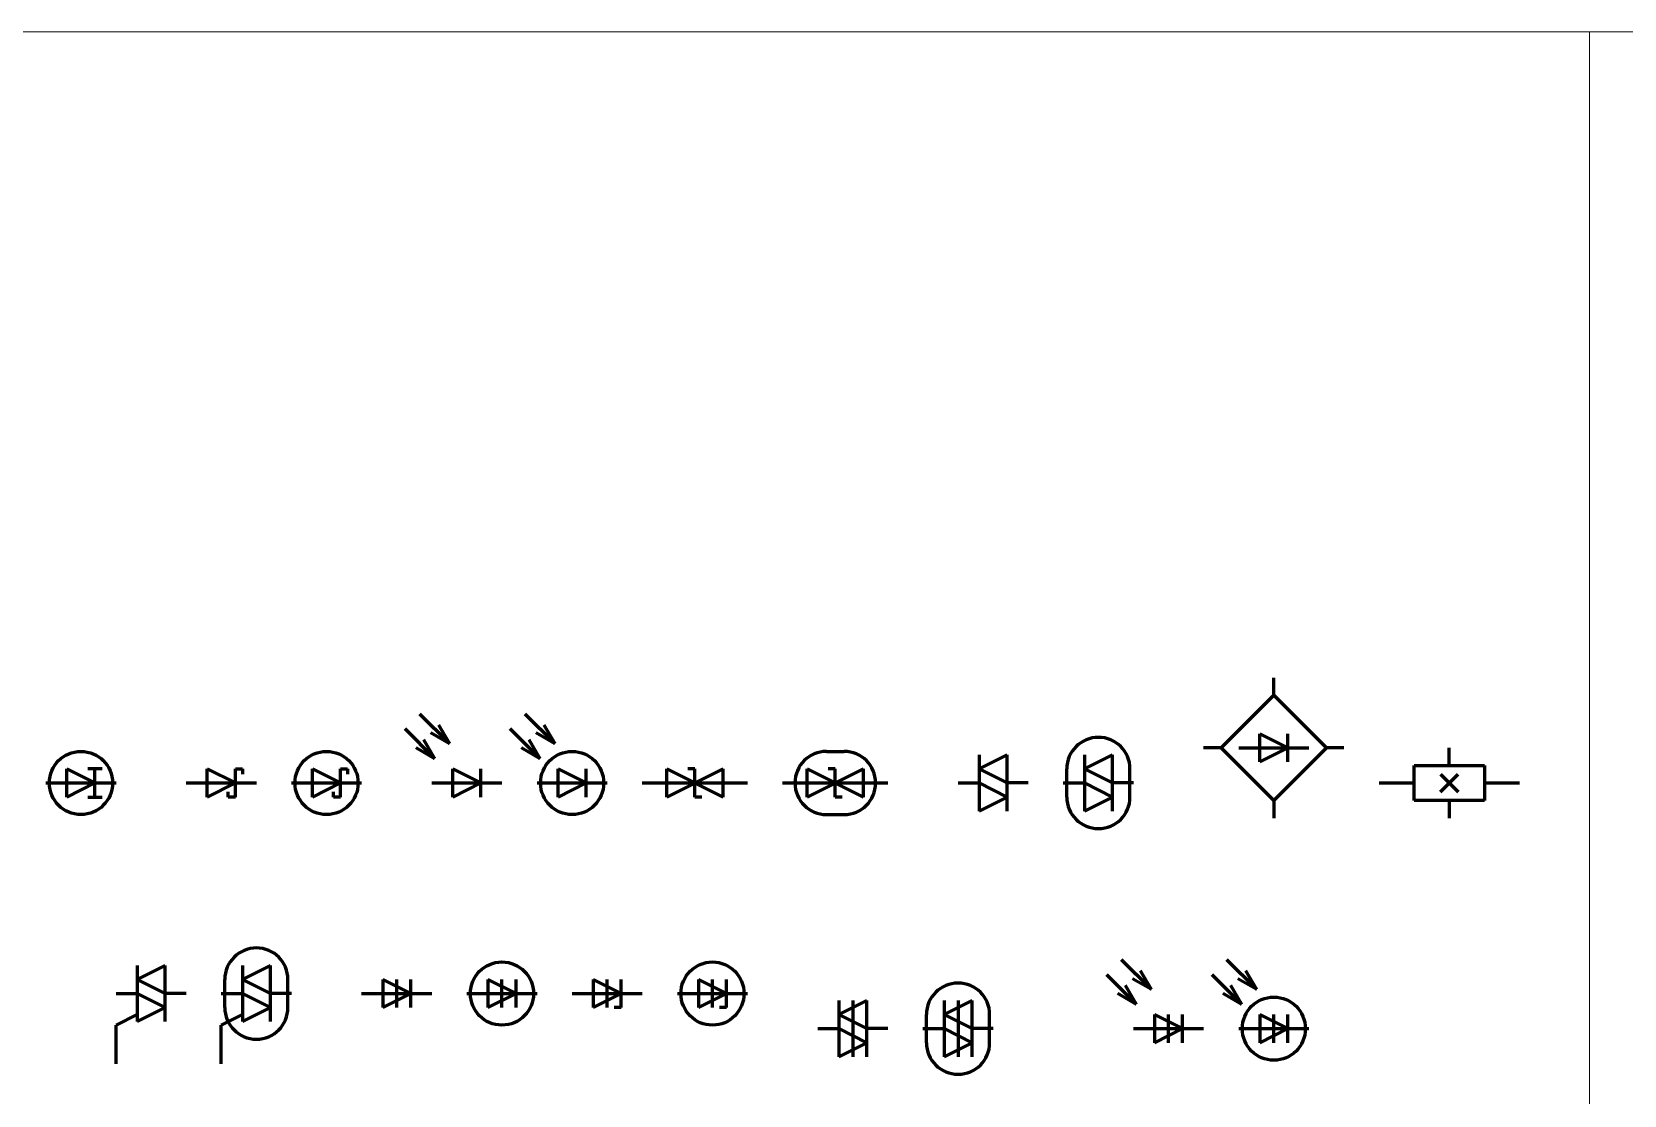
# Model space of a CAD drawing. Header units: millimetres. Extents: x 0 to 6510, y 0 to 297.
# Drawn here: x 2088 to 2314.9, y 145.5 to 297 of the extents above; entities that cross this region are included whole.
import ezdxf

# ---------------------------------------------------------------- set-up
doc = ezdxf.new("R2010")
doc.units = ezdxf.units.MM
doc.linetypes.add('K5LT_BASIC', pattern=[0])
doc.linetypes.add('K5LT_THIN', pattern=[0])

# ---------------------------------------------------------------- blocks, each defined once
blk = doc.blocks.new('U102')
at = {"color": 150, "linetype": 'K5LT_BASIC', "lineweight": 60, "true_color": 0x0080ff}
for p, q in [((2093, 188), (2093, 192)), ((2093, 192), (2097, 190)), ((2098, 192), (2096, 192)), ((2097, 188), (2097, 192)), ((2090, 190), (2100, 190)), ((2097, 190), (2093, 188)), ((2096, 188), (2098, 188))]:
    blk.add_line(p, q, dxfattribs=at)
blk.add_circle((2095, 190), 4.5, dxfattribs=at)
blk = doc.blocks.new('U103')
at = {"color": 150, "linetype": 'K5LT_BASIC', "lineweight": 60, "true_color": 0x0080ff}
for p, q in [((2113, 188), (2113, 192)), ((2113, 192), (2117, 190)), ((2117, 188), (2117, 192)), ((2117, 192), (2118, 192)), ((2118, 192), (2118, 191.25)), ((2110, 190), (2120, 190)), ((2117, 190), (2113, 188)), ((2116, 188), (2116, 188.75)), ((2117, 188), (2116, 188))]:
    blk.add_line(p, q, dxfattribs=at)
blk = doc.blocks.new('U104')
at = {"color": 150, "linetype": 'K5LT_BASIC', "lineweight": 60, "true_color": 0x0080ff}
for p, q in [((2128, 188), (2128, 192)), ((2128, 192), (2132, 190)), ((2132, 188), (2132, 192)), ((2132, 192), (2133, 192)), ((2133, 192), (2133, 191.25)), ((2125, 190), (2135, 190)), ((2132, 190), (2128, 188)), ((2131, 188), (2131, 188.75)), ((2132, 188), (2131, 188))]:
    blk.add_line(p, q, dxfattribs=at)
blk.add_circle((2130, 190), 4.5, dxfattribs=at)
blk = doc.blocks.new('U105')
at = {"color": 150, "linetype": 'K5LT_BASIC', "lineweight": 60, "true_color": 0x0080ff}
for p, q in [((2147.56, 195.56), (2143.31, 199.81)), ((2145.44, 193.44), (2141.19, 197.69)), ((2147.56, 195.56), (2146.01, 198.24)), ((2145.44, 193.44), (2143.88, 196.13)), ((2147.56, 195.56), (2144.87, 197.12)), ((2145.44, 193.44), (2142.76, 194.99)), ((2148, 188), (2148, 192)), ((2148, 192), (2152, 190)), ((2152, 188), (2152, 192)), ((2145, 190), (2155, 190)), ((2152, 190), (2148, 188))]:
    blk.add_line(p, q, dxfattribs=at)
blk = doc.blocks.new('U106')
at = {"color": 150, "linetype": 'K5LT_BASIC', "lineweight": 60, "true_color": 0x0080ff}
for p, q in [((2162.56, 195.56), (2158.31, 199.81)), ((2160.44, 193.44), (2156.19, 197.69)), ((2162.56, 195.56), (2161.01, 198.24)), ((2160.44, 193.44), (2158.88, 196.13)), ((2162.56, 195.56), (2159.87, 197.12)), ((2160.44, 193.44), (2157.76, 194.99)), ((2163, 188), (2163, 192)), ((2163, 192), (2167, 190)), ((2167, 188), (2167, 192)), ((2160, 190), (2170, 190)), ((2167, 190), (2163, 188))]:
    blk.add_line(p, q, dxfattribs=at)
blk.add_circle((2165, 190), 4.5, dxfattribs=at)
blk = doc.blocks.new('U107')
at = {"color": 150, "linetype": 'K5LT_BASIC', "lineweight": 60, "true_color": 0x0080ff}
for p, q in [((2227, 194), (2223, 192)), ((2223, 194), (2223, 186)), ((2227, 186), (2227, 194)), ((2223, 192), (2227, 190)), ((2220, 190), (2223, 190)), ((2227, 188), (2223, 190)), ((2230, 190), (2227, 190)), ((2223, 186), (2227, 188))]:
    blk.add_line(p, q, dxfattribs=at)
blk = doc.blocks.new('U108')
at = {"color": 150, "linetype": 'K5LT_BASIC', "lineweight": 60, "true_color": 0x0080ff}
for p, q in [((2178.5, 188), (2178.5, 192)), ((2178.5, 192), (2186.5, 188)), ((2186.5, 192), (2178.5, 188)), ((2182.5, 192), (2181.5, 192)), ((2182.5, 188), (2182.5, 192)), ((2186.5, 188), (2186.5, 192)), ((2175, 190), (2190, 190)), ((2183.5, 188), (2182.5, 188))]:
    blk.add_line(p, q, dxfattribs=at)
blk = doc.blocks.new('U109')
at = {"color": 150, "linetype": 'K5LT_BASIC', "lineweight": 60, "true_color": 0x0080ff}
for p, q in [((2201.25, 194.5), (2203.75, 194.5)), ((2198.5, 188), (2198.5, 192)), ((2198.5, 192), (2206.5, 188)), ((2206.5, 192), (2198.5, 188)), ((2202.5, 192), (2201.5, 192)), ((2202.5, 188), (2202.5, 192)), ((2206.5, 188), (2206.5, 192)), ((2195, 190), (2210, 190)), ((2203.5, 188), (2202.5, 188)), ((2201.25, 185.5), (2203.75, 185.5))]:
    blk.add_line(p, q, dxfattribs=at)
for centre, start, end in [((2201.25, 190), 90, 270), ((2203.75, 190), 270, 90)]:
    blk.add_arc(centre, 4.5, start, end, dxfattribs=at)
blk = doc.blocks.new('U110')
at = {"color": 150, "linetype": 'K5LT_BASIC', "lineweight": 60, "true_color": 0x0080ff}
for p, q in [((2242, 194), (2238, 192)), ((2238, 194), (2238, 186)), ((2242, 186), (2242, 194)), ((2235.5, 188), (2235.5, 192)), ((2238, 192), (2242, 190)), ((2244.5, 188), (2244.5, 192)), ((2235, 190), (2238, 190)), ((2242, 188), (2238, 190)), ((2245, 190), (2242, 190)), ((2238, 186), (2242, 188))]:
    blk.add_line(p, q, dxfattribs=at)
for centre, start, end in [((2240, 192), 0, 180), ((2240, 188), 180, 0)]:
    blk.add_arc(centre, 4.5, start, end, dxfattribs=at)
blk = doc.blocks.new('U111')
at = {"color": 150, "linetype": 'K5LT_BASIC', "lineweight": 60, "true_color": 0x0080ff}
for p, q in [((2290, 192.5), (2290, 195)), ((2285, 187.5), (2285, 192.5)), ((2285, 192.5), (2295, 192.5)), ((2288.75, 191.25), (2291.25, 188.75)), ((2288.75, 188.75), (2291.25, 191.25)), ((2295, 192.5), (2295, 187.5)), ((2280, 190), (2285, 190)), ((2295, 190), (2300, 190)), ((2295, 187.5), (2285, 187.5)), ((2290, 187.5), (2290, 185))]:
    blk.add_line(p, q, dxfattribs=at)
blk = doc.blocks.new('U112')
at = {"color": 150, "linetype": 'K5LT_BASIC', "lineweight": 60, "true_color": 0x0080ff}
for p, q in [((2265, 202.5), (2265, 205)), ((2265, 202.5), (2257.5, 195)), ((2272.5, 195), (2265, 202.5)), ((2263, 193), (2263, 197)), ((2263, 197), (2267, 195)), ((2267, 193), (2267, 197)), ((2257.5, 195), (2255, 195)), ((2257.5, 195), (2265, 187.5)), ((2260, 195), (2270, 195)), ((2267, 195), (2263, 193)), ((2265, 187.5), (2272.5, 195)), ((2275, 195), (2272.5, 195)), ((2265, 187.5), (2265, 185))]:
    blk.add_line(p, q, dxfattribs=at)
blk = doc.blocks.new('U125')
at = {"color": 150, "linetype": 'K5LT_BASIC', "lineweight": 60, "true_color": 0x0080ff}
for p, q in [((2107, 164), (2103, 162)), ((2103, 164), (2103, 156)), ((2107, 156), (2107, 164)), ((2103, 162), (2107, 160)), ((2100, 160), (2103, 160)), ((2107, 158), (2103, 160)), ((2110, 160), (2107, 160)), ((2100, 155.5), (2103, 157)), ((2103, 156), (2107, 158)), ((2100, 150), (2100, 155.5))]:
    blk.add_line(p, q, dxfattribs=at)
blk = doc.blocks.new('U126')
at = {"color": 150, "linetype": 'K5LT_BASIC', "lineweight": 60, "true_color": 0x0080ff}
for p, q in [((2122, 164), (2118, 162)), ((2118, 164), (2118, 156)), ((2122, 156), (2122, 164)), ((2115.5, 158), (2115.5, 162)), ((2118, 162), (2122, 160)), ((2124.5, 158), (2124.5, 162)), ((2115, 160), (2118, 160)), ((2122, 158), (2118, 160)), ((2125, 160), (2122, 160)), ((2115, 155.5), (2118, 157)), ((2118, 156), (2122, 158)), ((2115, 150), (2115, 155.5))]:
    blk.add_line(p, q, dxfattribs=at)
for centre, start, end in [((2120, 162), 0, 180), ((2120, 158), 180, 0)]:
    blk.add_arc(centre, 4.5, start, end, dxfattribs=at)
blk = doc.blocks.new('U127')
at = {"color": 150, "linetype": 'K5LT_BASIC', "lineweight": 60, "true_color": 0x0080ff}
for p, q in [((2142, 160), (2138, 162)), ((2138, 162), (2138, 158)), ((2140, 158), (2140, 162)), ((2142, 158), (2142, 162)), ((2135, 160), (2145, 160)), ((2138, 158), (2142, 160))]:
    blk.add_line(p, q, dxfattribs=at)
blk = doc.blocks.new('U128')
at = {"color": 150, "linetype": 'K5LT_BASIC', "lineweight": 60, "true_color": 0x0080ff}
for p, q in [((2157, 160), (2153, 162)), ((2153, 162), (2153, 158)), ((2155, 158), (2155, 162)), ((2157, 158), (2157, 162)), ((2150, 160), (2160, 160)), ((2153, 158), (2157, 160))]:
    blk.add_line(p, q, dxfattribs=at)
blk.add_circle((2155, 160), 4.5, dxfattribs=at)
blk = doc.blocks.new('U129')
at = {"color": 150, "linetype": 'K5LT_BASIC', "lineweight": 60, "true_color": 0x0080ff}
for p, q in [((2172, 160), (2168, 162)), ((2168, 162), (2168, 158)), ((2170, 158), (2170, 162)), ((2172, 158), (2172, 162)), ((2165, 160), (2175, 160)), ((2168, 158), (2172, 160)), ((2172, 158), (2171, 158))]:
    blk.add_line(p, q, dxfattribs=at)
blk = doc.blocks.new('U130')
at = {"color": 150, "linetype": 'K5LT_BASIC', "lineweight": 60, "true_color": 0x0080ff}
for p, q in [((2187, 160), (2183, 162)), ((2183, 162), (2183, 158)), ((2185, 158), (2185, 162)), ((2187, 158), (2187, 162)), ((2180, 160), (2190, 160)), ((2183, 158), (2187, 160)), ((2187, 158), (2186, 158))]:
    blk.add_line(p, q, dxfattribs=at)
blk.add_circle((2185, 160), 4.5, dxfattribs=at)
blk = doc.blocks.new('U131')
at = {"color": 150, "linetype": 'K5LT_BASIC', "lineweight": 60, "true_color": 0x0080ff}
for p, q in [((2207, 159), (2203, 157)), ((2203, 159), (2203, 151)), ((2205, 159), (2205, 151)), ((2207, 151), (2207, 159)), ((2203, 157), (2207, 155)), ((2200, 155), (2203, 155)), ((2207, 153), (2203, 155)), ((2210, 155), (2207, 155)), ((2203, 151), (2207, 153))]:
    blk.add_line(p, q, dxfattribs=at)
blk = doc.blocks.new('U132')
at = {"color": 150, "linetype": 'K5LT_BASIC', "lineweight": 60, "true_color": 0x0080ff}
for p, q in [((2222, 159), (2218, 157)), ((2218, 159), (2218, 151)), ((2220, 159), (2220, 151)), ((2222, 151), (2222, 159)), ((2215.5, 153), (2215.5, 157)), ((2218, 157), (2222, 155)), ((2224.5, 153), (2224.5, 157)), ((2215, 155), (2218, 155)), ((2222, 153), (2218, 155)), ((2225, 155), (2222, 155)), ((2218, 151), (2222, 153))]:
    blk.add_line(p, q, dxfattribs=at)
for centre, start, end in [((2220, 157), 0, 180), ((2220, 153), 180, 0)]:
    blk.add_arc(centre, 4.5, start, end, dxfattribs=at)
blk = doc.blocks.new('U133')
at = {"color": 150, "linetype": 'K5LT_BASIC', "lineweight": 60, "true_color": 0x0080ff}
for p, q in [((2247.56, 160.56), (2243.31, 164.81)), ((2245.44, 158.44), (2241.19, 162.69)), ((2245.44, 158.44), (2243.88, 161.13)), ((2247.56, 160.56), (2244.87, 162.12)), ((2247.56, 160.56), (2246.01, 163.24)), ((2245.44, 158.44), (2242.76, 159.99)), ((2252, 155), (2248, 157)), ((2248, 157), (2248, 153)), ((2250, 153), (2250, 157)), ((2252, 153), (2252, 157)), ((2245, 155), (2255, 155)), ((2248, 153), (2252, 155))]:
    blk.add_line(p, q, dxfattribs=at)
blk = doc.blocks.new('U134')
at = {"color": 150, "linetype": 'K5LT_BASIC', "lineweight": 60, "true_color": 0x0080ff}
for p, q in [((2262.56, 160.56), (2258.31, 164.81)), ((2260.44, 158.44), (2256.19, 162.69)), ((2260.44, 158.44), (2258.88, 161.13)), ((2262.56, 160.56), (2259.87, 162.12)), ((2262.56, 160.56), (2261.01, 163.24)), ((2260.44, 158.44), (2257.76, 159.99)), ((2267, 155), (2263, 157)), ((2263, 157), (2263, 153)), ((2265, 153), (2265, 157)), ((2267, 153), (2267, 157)), ((2260, 155), (2270, 155)), ((2263, 153), (2267, 155))]:
    blk.add_line(p, q, dxfattribs=at)
blk.add_circle((2265, 155), 4.5, dxfattribs=at)
blk = doc.blocks.new('U1433')
at = {"color": 7, "linetype": 'K5LT_THIN', "lineweight": 18}
for p, q in [((1890, 297), (2310, 297)), ((2310, 297), (2310, 0))]:
    blk.add_line(p, q, dxfattribs=at)
blk = doc.blocks.new('U1434')
at = {"color": 7, "linetype": 'K5LT_THIN', "lineweight": 18}
for p, q in [((2310, 0), (2310, 297)), ((2310, 297), (2730, 297))]:
    blk.add_line(p, q, dxfattribs=at)

msp = doc.modelspace()

# ---------------------------------------------------------------- block references
for name in ['U1433', 'U1434', 'U112', 'U105', 'U106', 'U110', 'U102', 'U104', 'U109', 'U107', 'U111', 'U103', 'U108', 'U126', 'U125', 'U128', 'U130', 'U133', 'U134', 'U127', 'U129', 'U132', 'U131']:
    msp.add_blockref(name, (0, 0))

doc.saveas('drawing.dxf')
